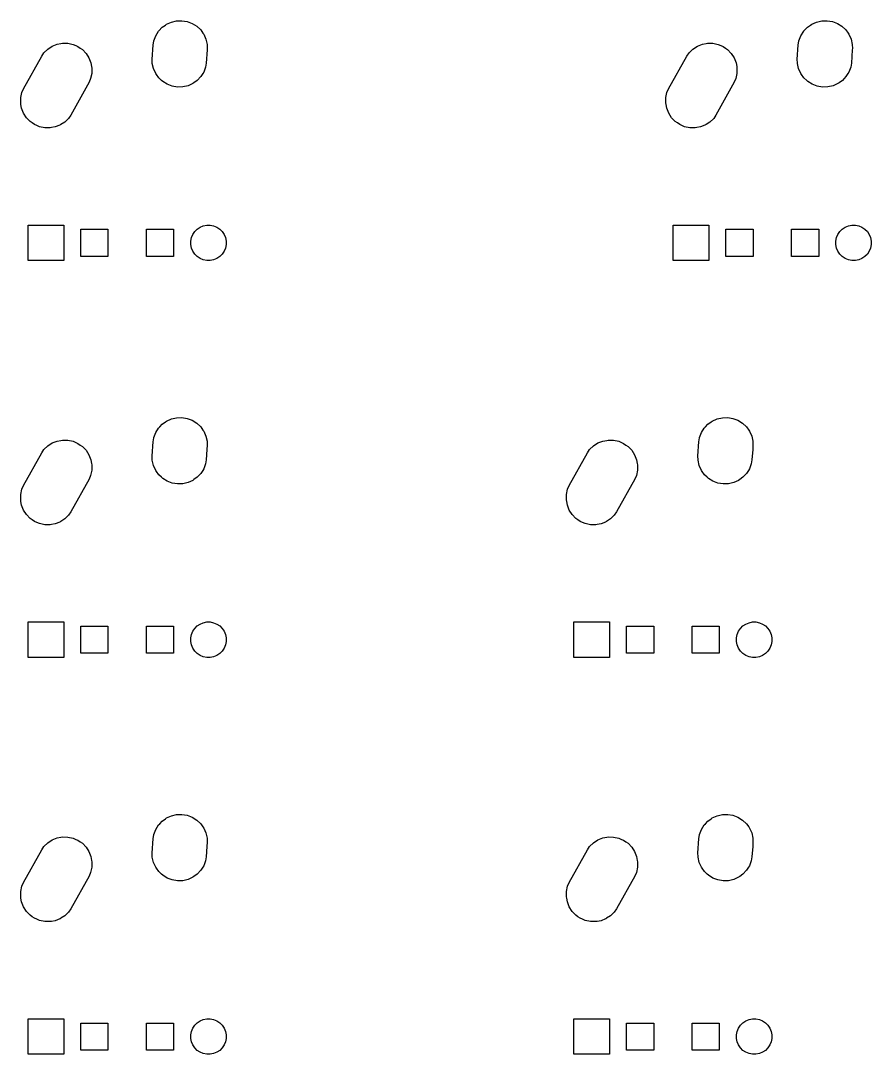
# Model space of a CAD drawing. Extents: x -4 to 377, y -2 to 110.
# Drawn here: x 33.71 to 74.53, y -1.86 to 47.75 of the extents above; entities that cross this region are included whole.
import ezdxf

# ---------------------------------------------------------------- set-up
doc = ezdxf.new("R2010")
doc.units = 0
doc.header["$MEASUREMENT"] = 0
doc.layers.add('BLACK', color=7, linetype='CONTINUOUS')

msp = doc.modelspace()

# ---------------------------------------------------------------- linework, layer by layer
at = {"layer": 'BLACK', "linetype": 'CONTINUOUS'}
for p, q in [((40.709, 47.5832), (40.9427, 47.6883)), ((40.9427, 47.6883), (40.9428, 47.6883)), ((40.9428, 47.6883), (41.1925, 47.7459)), ((41.1925, 47.7459), (41.4486, 47.7536)), ((41.4486, 47.7536), (41.4486, 47.7536)), ((41.4486, 47.7536), (41.7014, 47.7112)), ((41.7014, 47.7112), (41.941, 47.6203)), ((71.669, 47.5832), (71.9027, 47.6883)), ((71.9027, 47.6883), (71.9028, 47.6883)), ((71.9028, 47.6883), (72.1525, 47.7459)), ((72.1525, 47.7459), (72.4086, 47.7536)), ((72.4086, 47.7536), (72.4086, 47.7536)), ((72.4086, 47.7536), (72.6614, 47.7112)), ((72.6614, 47.7112), (72.901, 47.6203)), ((40.1888, 47.0306), (40.3247, 47.2479)), ((40.3247, 47.2479), (40.337, 47.261)), ((40.337, 47.261), (40.5003, 47.4345)), ((40.5003, 47.4345), (40.6566, 47.5458)), ((40.6566, 47.5458), (40.709, 47.5832)), ((41.941, 47.6203), (42.1583, 47.4844)), ((42.1583, 47.4844), (42.3449, 47.3087)), ((42.3449, 47.3087), (42.4562, 47.1525)), ((42.4562, 47.1525), (42.4936, 47.1)), ((71.1488, 47.0306), (71.2847, 47.2479)), ((71.2847, 47.2479), (71.297, 47.261)), ((71.297, 47.261), (71.4603, 47.4345)), ((71.4603, 47.4345), (71.6166, 47.5458)), ((71.6166, 47.5458), (71.669, 47.5832)), ((72.901, 47.6203), (73.1183, 47.4844)), ((73.1183, 47.4844), (73.3049, 47.3087)), ((73.3049, 47.3087), (73.4162, 47.1525)), ((73.4162, 47.1525), (73.4536, 47.1)), ((35.4612, 46.6269), (35.6402, 46.6595)), ((35.6402, 46.6595), (35.7133, 46.6729)), ((35.7133, 46.6729), (35.9696, 46.6687)), ((35.9696, 46.6687), (36.2201, 46.6147)), ((40.0661, 46.6016), (40.078, 46.6729)), ((40.078, 46.6729), (40.0979, 46.791)), ((40.0979, 46.791), (40.1888, 47.0306)), ((42.4936, 47.1), (42.5987, 46.8663)), ((42.5987, 46.8663), (42.5987, 46.8663)), ((42.5987, 46.8663), (42.6563, 46.6166)), ((66.4212, 46.6269), (66.6002, 46.6595)), ((66.6002, 46.6595), (66.6733, 46.6729)), ((66.6733, 46.6729), (66.9296, 46.6687)), ((66.9296, 46.6687), (67.1801, 46.6147)), ((71.0261, 46.6016), (71.038, 46.6729)), ((71.038, 46.6729), (71.0579, 46.791)), ((71.0579, 46.791), (71.1488, 47.0306)), ((73.4536, 47.1), (73.5587, 46.8663)), ((73.5587, 46.8663), (73.5587, 46.8663)), ((73.5587, 46.8663), (73.6163, 46.6166)), ((34.7142, 46.0575), (34.8234, 46.2155)), ((34.8234, 46.2155), (35.0075, 46.3938)), ((34.8234, 46.2155), (34.8234, 46.2155)), ((35.0075, 46.3938), (35.2229, 46.5327)), ((35.2229, 46.5327), (35.4612, 46.6269)), ((36.2201, 46.6147), (36.3534, 46.5569)), ((36.3534, 46.5569), (36.4552, 46.5128)), ((36.4552, 46.5128), (36.5667, 46.4357)), ((36.5667, 46.4357), (36.666, 46.367)), ((36.666, 46.367), (36.666, 46.367)), ((36.666, 46.367), (36.8443, 46.1829)), ((36.8443, 46.1829), (36.9832, 45.9675)), ((40.0179, 45.8954), (40.0661, 46.6016)), ((42.6578, 46.3618), (42.6139, 45.7184)), ((42.6563, 46.6166), (42.6621, 46.4246)), ((42.6621, 46.4246), (42.6578, 46.3618)), ((65.6742, 46.0575), (65.7834, 46.2155)), ((65.7834, 46.2155), (65.9675, 46.3938)), ((65.7834, 46.2155), (65.7834, 46.2155)), ((65.9675, 46.3938), (66.1829, 46.5327)), ((66.1829, 46.5327), (66.4212, 46.6269)), ((67.1801, 46.6147), (67.3134, 46.5569)), ((67.3134, 46.5569), (67.4152, 46.5128)), ((67.4152, 46.5128), (67.5267, 46.4357)), ((67.5267, 46.4357), (67.626, 46.367)), ((67.626, 46.367), (67.626, 46.367)), ((67.626, 46.367), (67.8043, 46.1829)), ((67.8043, 46.1829), (67.9432, 45.9675)), ((70.9779, 45.8954), (71.0261, 46.6016)), ((73.6178, 46.3618), (73.5739, 45.7184)), ((73.6163, 46.6166), (73.6221, 46.4246)), ((73.6221, 46.4246), (73.6178, 46.3618)), ((33.8412, 44.4859), (34.7142, 46.0575)), ((36.9832, 45.9675), (37.0774, 45.7292)), ((37.0774, 45.7292), (37.11, 45.5502)), ((40.0229, 45.7292), (40.0179, 45.8954)), ((40.0237, 45.7034), (40.0229, 45.7292)), ((40.0813, 45.4537), (40.0237, 45.7034)), ((42.6139, 45.7184), (42.5821, 45.529)), ((64.8012, 44.4859), (65.6742, 46.0575)), ((67.9432, 45.9675), (68.0374, 45.7292)), ((68.0374, 45.7292), (68.07, 45.5502)), ((70.9829, 45.7292), (70.9779, 45.8954)), ((70.9837, 45.7034), (70.9829, 45.7292)), ((71.0413, 45.4537), (70.9837, 45.7034)), ((73.5739, 45.7184), (73.5421, 45.529)), ((37.1192, 45.2208), (37.0652, 44.9703)), ((37.11, 45.5502), (37.1234, 45.4771)), ((37.1234, 45.4771), (37.1192, 45.2208)), ((40.1864, 45.22), (40.0813, 45.4537)), ((40.2238, 45.1675), (40.1864, 45.22)), ((40.3351, 45.0113), (40.2238, 45.1675)), ((42.4478, 45.22), (42.3553, 45.0721)), ((42.4912, 45.2894), (42.4478, 45.22)), ((42.5821, 45.529), (42.4912, 45.2894)), ((68.0792, 45.2208), (68.0252, 44.9703)), ((68.07, 45.5502), (68.0834, 45.4771)), ((68.0834, 45.4771), (68.0792, 45.2208)), ((71.1464, 45.22), (71.0413, 45.4537)), ((71.1838, 45.1675), (71.1464, 45.22)), ((71.2951, 45.0113), (71.1838, 45.1675)), ((73.4078, 45.22), (73.3153, 45.0721)), ((73.4512, 45.2894), (73.4078, 45.22)), ((73.5421, 45.529), (73.4512, 45.2894)), ((36.9888, 44.7941), (36.1158, 43.2225)), ((37.0652, 44.9703), (36.9888, 44.7941)), ((40.4687, 44.8855), (40.3351, 45.0113)), ((40.5217, 44.8356), (40.4687, 44.8855)), ((40.739, 44.6997), (40.5217, 44.8356)), ((40.9786, 44.6088), (40.739, 44.6997)), ((41.971, 44.7368), (41.7373, 44.6317)), ((42.0234, 44.7742), (41.971, 44.7368)), ((42.1797, 44.8855), (42.0234, 44.7742)), ((42.3553, 45.0721), (42.1797, 44.8855)), ((67.9488, 44.7941), (67.0758, 43.2225)), ((68.0252, 44.9703), (67.9488, 44.7941)), ((71.4287, 44.8855), (71.2951, 45.0113)), ((71.4817, 44.8356), (71.4287, 44.8855)), ((71.699, 44.6997), (71.4817, 44.8356)), ((71.9386, 44.6088), (71.699, 44.6997)), ((72.931, 44.7368), (72.6973, 44.6317)), ((72.9834, 44.7742), (72.931, 44.7368)), ((73.1397, 44.8855), (72.9834, 44.7742)), ((73.3153, 45.0721), (73.1397, 44.8855)), ((33.7108, 44.0592), (33.7648, 44.3097)), ((33.7648, 44.3097), (33.8412, 44.4859)), ((41.2314, 44.5664), (40.9786, 44.6088)), ((41.4875, 44.5741), (41.2314, 44.5664)), ((41.2314, 44.5664), (41.2314, 44.5664)), ((41.7372, 44.6317), (41.4875, 44.5741)), ((41.7373, 44.6317), (41.7372, 44.6317)), ((64.6708, 44.0592), (64.7248, 44.3097)), ((64.7248, 44.3097), (64.8012, 44.4859)), ((72.1914, 44.5664), (71.9386, 44.6088)), ((72.4475, 44.5741), (72.1914, 44.5664)), ((72.1914, 44.5664), (72.1914, 44.5664)), ((72.6972, 44.6317), (72.4475, 44.5741)), ((72.6973, 44.6317), (72.6972, 44.6317)), ((33.7066, 43.8029), (33.7108, 44.0592)), ((33.72, 43.7298), (33.7066, 43.8029)), ((33.7526, 43.5508), (33.72, 43.7298)), ((64.6666, 43.8029), (64.6708, 44.0592)), ((64.68, 43.7298), (64.6666, 43.8029)), ((64.7126, 43.5508), (64.68, 43.7298)), ((33.8468, 43.3125), (33.7526, 43.5508)), ((33.9857, 43.0971), (33.8468, 43.3125)), ((36.1158, 43.2225), (36.0066, 43.0645)), ((64.8068, 43.3125), (64.7126, 43.5508)), ((64.9457, 43.0971), (64.8068, 43.3125)), ((67.0758, 43.2225), (66.9666, 43.0645)), ((34.164, 42.913), (33.9857, 43.0971)), ((34.2633, 42.8443), (34.164, 42.913)), ((34.164, 42.913), (34.164, 42.913)), ((34.3748, 42.7672), (34.2633, 42.8443)), ((34.4766, 42.7231), (34.3748, 42.7672)), ((34.6099, 42.6653), (34.4766, 42.7231)), ((35.5845, 42.7384), (35.3688, 42.6531)), ((35.6071, 42.7473), (35.5845, 42.7384)), ((35.638, 42.7672), (35.6071, 42.7473)), ((35.8225, 42.8862), (35.638, 42.7672)), ((36.0066, 43.0645), (35.8225, 42.8862)), ((36.0066, 43.0645), (36.0066, 43.0645)), ((65.124, 42.913), (64.9457, 43.0971)), ((65.2233, 42.8443), (65.124, 42.913)), ((65.124, 42.913), (65.124, 42.913)), ((65.3348, 42.7672), (65.2233, 42.8443)), ((65.4366, 42.7231), (65.3348, 42.7672)), ((65.5699, 42.6653), (65.4366, 42.7231)), ((66.5445, 42.7384), (66.3288, 42.6531)), ((66.5671, 42.7473), (66.5445, 42.7384)), ((66.598, 42.7672), (66.5671, 42.7473)), ((66.7825, 42.8862), (66.598, 42.7672)), ((66.9666, 43.0645), (66.7825, 42.8862)), ((66.9666, 43.0645), (66.9666, 43.0645)), ((34.8604, 42.6113), (34.6099, 42.6653)), ((35.1167, 42.6071), (34.8604, 42.6113)), ((35.1898, 42.6205), (35.1167, 42.6071)), ((35.3688, 42.6531), (35.1898, 42.6205)), ((65.8204, 42.6113), (65.5699, 42.6653)), ((66.0767, 42.6071), (65.8204, 42.6113)), ((66.1498, 42.6205), (66.0767, 42.6071)), ((66.3288, 42.6531), (66.1498, 42.6205)), ((34.069, 36.239), (34.069, 37.941)), ((34.069, 37.941), (35.771, 37.941)), ((35.771, 37.941), (35.771, 36.239)), ((36.594, 36.439), (36.594, 37.741)), ((36.594, 37.741), (37.896, 37.741)), ((37.896, 37.741), (37.896, 36.439)), ((39.744, 36.439), (39.744, 37.741)), ((39.744, 37.741), (41.046, 37.741)), ((41.046, 37.741), (41.046, 36.439)), ((42.059, 37.6325), (42.1775, 37.751)), ((42.1775, 37.751), (42.3169, 37.8441)), ((42.3169, 37.8441), (42.4718, 37.9083)), ((42.4718, 37.9083), (42.6362, 37.941)), ((42.6362, 37.941), (42.8038, 37.941)), ((42.8038, 37.941), (42.9682, 37.9083)), ((42.9682, 37.9083), (43.1231, 37.8441)), ((43.1231, 37.8441), (43.2625, 37.751)), ((43.2625, 37.751), (43.381, 37.6325)), ((65.029, 36.239), (65.029, 37.941)), ((65.029, 37.941), (66.731, 37.941)), ((66.731, 37.941), (66.731, 36.239)), ((67.554, 36.439), (67.554, 37.741)), ((67.554, 37.741), (68.856, 37.741)), ((68.856, 37.741), (68.856, 36.439)), ((70.704, 36.439), (70.704, 37.741)), ((70.704, 37.741), (72.006, 37.741)), ((72.006, 37.741), (72.006, 36.439)), ((73.019, 37.6325), (73.1375, 37.751)), ((73.1375, 37.751), (73.2769, 37.8441)), ((73.2769, 37.8441), (73.4318, 37.9083)), ((73.4318, 37.9083), (73.5962, 37.941)), ((73.5962, 37.941), (73.7638, 37.941)), ((73.7638, 37.941), (73.9282, 37.9083)), ((73.9282, 37.9083), (74.0831, 37.8441)), ((74.0831, 37.8441), (74.2225, 37.751)), ((74.2225, 37.751), (74.341, 37.6325)), ((41.869, 37.1738), (41.9017, 37.3382)), ((41.9017, 37.3382), (41.9659, 37.4931)), ((41.9659, 37.4931), (42.059, 37.6325)), ((43.381, 37.6325), (43.4741, 37.4931)), ((43.4741, 37.4931), (43.5383, 37.3382)), ((43.5383, 37.3382), (43.571, 37.1738)), ((72.829, 37.1738), (72.8617, 37.3382)), ((72.8617, 37.3382), (72.9259, 37.4931)), ((72.9259, 37.4931), (73.019, 37.6325)), ((74.341, 37.6325), (74.4341, 37.4931)), ((74.4341, 37.4931), (74.4983, 37.3382)), ((74.4983, 37.3382), (74.531, 37.1738)), ((41.869, 37.0062), (41.869, 37.1738)), ((41.9017, 36.8418), (41.869, 37.0062)), ((41.9659, 36.6869), (41.9017, 36.8418)), ((43.5383, 36.8418), (43.4741, 36.6869)), ((43.571, 37.0062), (43.5383, 36.8418)), ((43.571, 37.1738), (43.571, 37.0062)), ((72.829, 37.0062), (72.829, 37.1738)), ((72.8617, 36.8418), (72.829, 37.0062)), ((72.9259, 36.6869), (72.8617, 36.8418)), ((74.4983, 36.8418), (74.4341, 36.6869)), ((74.531, 37.0062), (74.4983, 36.8418)), ((74.531, 37.1738), (74.531, 37.0062)), ((35.771, 36.239), (34.069, 36.239)), ((37.896, 36.439), (36.594, 36.439)), ((41.046, 36.439), (39.744, 36.439)), ((42.059, 36.5475), (41.9659, 36.6869)), ((42.1775, 36.429), (42.059, 36.5475)), ((42.3169, 36.3359), (42.1775, 36.429)), ((42.4718, 36.2717), (42.3169, 36.3359)), ((42.6362, 36.239), (42.4718, 36.2717)), ((42.8038, 36.239), (42.6362, 36.239)), ((42.9682, 36.2717), (42.8038, 36.239)), ((43.1231, 36.3359), (42.9682, 36.2717)), ((43.2625, 36.429), (43.1231, 36.3359)), ((43.381, 36.5475), (43.2625, 36.429)), ((43.4741, 36.6869), (43.381, 36.5475)), ((66.731, 36.239), (65.029, 36.239)), ((68.856, 36.439), (67.554, 36.439)), ((72.006, 36.439), (70.704, 36.439)), ((73.019, 36.5475), (72.9259, 36.6869)), ((73.1375, 36.429), (73.019, 36.5475)), ((73.2769, 36.3359), (73.1375, 36.429)), ((73.4318, 36.2717), (73.2769, 36.3359)), ((73.5962, 36.239), (73.4318, 36.2717)), ((73.7638, 36.239), (73.5962, 36.239)), ((73.9282, 36.2717), (73.7638, 36.239)), ((74.0831, 36.3359), (73.9282, 36.2717)), ((74.2225, 36.429), (74.0831, 36.3359)), ((74.341, 36.5475), (74.2225, 36.429)), ((74.4341, 36.6869), (74.341, 36.5475)), ((40.3819, 28.2587), (40.5003, 28.3845)), ((40.5003, 28.3845), (40.6566, 28.4958)), ((40.6566, 28.4958), (40.709, 28.5332)), ((40.709, 28.5332), (40.9427, 28.6383)), ((40.9427, 28.6383), (40.9428, 28.6383)), ((40.9428, 28.6383), (41.1925, 28.6959)), ((41.1925, 28.6959), (41.4486, 28.7036)), ((41.4486, 28.7036), (41.4486, 28.7036)), ((41.4486, 28.7036), (41.7014, 28.6612)), ((41.7014, 28.6612), (41.941, 28.5703)), ((41.941, 28.5703), (42.1583, 28.4344)), ((42.1583, 28.4344), (42.3449, 28.2587)), ((66.572, 28.2587), (66.6903, 28.3845)), ((66.6903, 28.3845), (66.8466, 28.4958)), ((66.8466, 28.4958), (66.899, 28.5332)), ((66.899, 28.5332), (67.1327, 28.6383)), ((67.1327, 28.6383), (67.1328, 28.6383)), ((67.1328, 28.6383), (67.3825, 28.6959)), ((67.3825, 28.6959), (67.6386, 28.7036)), ((67.6386, 28.7036), (67.6386, 28.7036)), ((67.6386, 28.7036), (67.8914, 28.6612)), ((67.8914, 28.6612), (68.131, 28.5703)), ((68.131, 28.5703), (68.3483, 28.4344)), ((68.3483, 28.4344), (68.5349, 28.2587)), ((40.0979, 27.741), (40.1888, 27.9806)), ((40.1888, 27.9806), (40.3247, 28.1979)), ((40.3247, 28.1979), (40.3819, 28.2587)), ((42.3449, 28.2587), (42.4562, 28.1024)), ((42.4562, 28.1024), (42.4936, 28.05)), ((42.4936, 28.05), (42.5987, 27.8163)), ((42.5987, 27.8163), (42.5987, 27.8163)), ((42.5987, 27.8163), (42.6563, 27.5666)), ((66.2879, 27.741), (66.3788, 27.9806)), ((66.3788, 27.9806), (66.5147, 28.1979)), ((66.5147, 28.1979), (66.572, 28.2587)), ((68.5349, 28.2587), (68.6462, 28.1024)), ((68.6462, 28.1024), (68.6836, 28.05)), ((68.6836, 28.05), (68.7887, 27.8163)), ((68.7887, 27.8163), (68.7887, 27.8163)), ((68.7887, 27.8163), (68.8463, 27.5666)), ((34.8234, 27.1655), (35.0075, 27.3438)), ((35.0075, 27.3438), (35.2229, 27.4827)), ((35.2229, 27.4827), (35.4612, 27.5769)), ((35.4612, 27.5769), (35.6402, 27.6095)), ((35.6402, 27.6095), (35.7133, 27.6229)), ((35.7133, 27.6229), (35.9696, 27.6187)), ((35.9696, 27.6187), (36.2201, 27.5647)), ((36.2201, 27.5647), (36.3534, 27.5069)), ((36.3534, 27.5069), (36.4552, 27.4628)), ((36.4552, 27.4628), (36.5667, 27.3857)), ((36.5667, 27.3857), (36.666, 27.317)), ((36.666, 27.317), (36.666, 27.317)), ((36.666, 27.317), (36.8443, 27.1329)), ((40.0179, 26.8454), (40.0661, 27.5516)), ((40.0661, 27.5516), (40.078, 27.6229)), ((40.078, 27.6229), (40.0979, 27.741)), ((42.6621, 27.3746), (42.6478, 27.1655)), ((42.6563, 27.5666), (42.6621, 27.3746)), ((61.0134, 27.1655), (61.1975, 27.3438)), ((61.1975, 27.3438), (61.4129, 27.4827)), ((61.4129, 27.4827), (61.6512, 27.5769)), ((61.6512, 27.5769), (61.8302, 27.6095)), ((61.8302, 27.6095), (61.9033, 27.6229)), ((61.9033, 27.6229), (62.1596, 27.6187)), ((62.1596, 27.6187), (62.4101, 27.5647)), ((62.4101, 27.5647), (62.5434, 27.5069)), ((62.5434, 27.5069), (62.6452, 27.4628)), ((62.6452, 27.4628), (62.7567, 27.3857)), ((62.7567, 27.3857), (62.856, 27.317)), ((62.856, 27.317), (62.856, 27.317)), ((62.856, 27.317), (63.0343, 27.1329)), ((66.2079, 26.8454), (66.2561, 27.5516)), ((66.2561, 27.5516), (66.268, 27.6229)), ((66.268, 27.6229), (66.2879, 27.741)), ((68.8521, 27.3746), (68.8378, 27.1655)), ((68.8463, 27.5666), (68.8521, 27.3746)), ((33.8412, 25.4359), (34.7142, 27.0075)), ((34.7142, 27.0075), (34.8234, 27.1655)), ((34.8234, 27.1655), (34.8234, 27.1655)), ((36.8443, 27.1329), (36.9832, 26.9175)), ((36.9832, 26.9175), (37.0774, 26.6792)), ((40.0229, 26.6792), (40.0179, 26.8454)), ((42.6478, 27.1655), (42.6139, 26.6684)), ((60.0312, 25.4359), (60.9042, 27.0075)), ((60.9042, 27.0075), (61.0134, 27.1655)), ((61.0134, 27.1655), (61.0134, 27.1655)), ((63.0343, 27.1329), (63.1732, 26.9175)), ((63.1732, 26.9175), (63.2674, 26.6792)), ((66.2129, 26.6792), (66.2079, 26.8454)), ((68.8378, 27.1655), (68.8039, 26.6684)), ((37.0774, 26.6792), (37.11, 26.5002)), ((37.11, 26.5002), (37.1234, 26.4271)), ((37.1234, 26.4271), (37.1192, 26.1708)), ((40.0237, 26.6534), (40.0229, 26.6792)), ((40.0813, 26.4037), (40.0237, 26.6534)), ((40.1864, 26.17), (40.0813, 26.4037)), ((42.5821, 26.479), (42.4912, 26.2394)), ((42.6139, 26.6684), (42.5821, 26.479)), ((63.2674, 26.6792), (63.3, 26.5002)), ((63.3, 26.5002), (63.3134, 26.4271)), ((63.3134, 26.4271), (63.3092, 26.1708)), ((66.2137, 26.6534), (66.2129, 26.6792)), ((66.2713, 26.4037), (66.2137, 26.6534)), ((66.3764, 26.17), (66.2713, 26.4037)), ((68.7721, 26.479), (68.6812, 26.2394)), ((68.8039, 26.6684), (68.7721, 26.479)), ((37.0652, 25.9203), (36.9888, 25.7441)), ((37.1192, 26.1708), (37.0652, 25.9203)), ((40.2238, 26.1175), (40.1864, 26.17)), ((40.3351, 25.9613), (40.2238, 26.1175)), ((40.4687, 25.8355), (40.3351, 25.9613)), ((40.5217, 25.7856), (40.4687, 25.8355)), ((42.1797, 25.8355), (42.0234, 25.7242)), ((42.3553, 26.0221), (42.1797, 25.8355)), ((42.4478, 26.17), (42.3553, 26.0221)), ((42.4912, 26.2394), (42.4478, 26.17)), ((63.2552, 25.9203), (63.1788, 25.7441)), ((63.3092, 26.1708), (63.2552, 25.9203)), ((66.4138, 26.1175), (66.3764, 26.17)), ((66.5251, 25.9613), (66.4138, 26.1175)), ((66.6587, 25.8355), (66.5251, 25.9613)), ((66.7117, 25.7856), (66.6587, 25.8355)), ((68.3697, 25.8355), (68.2134, 25.7242)), ((68.5453, 26.0221), (68.3697, 25.8355)), ((68.6378, 26.17), (68.5453, 26.0221)), ((68.6812, 26.2394), (68.6378, 26.17)), ((33.7648, 25.2597), (33.8412, 25.4359)), ((36.9888, 25.7441), (36.1158, 24.1725)), ((40.739, 25.6497), (40.5217, 25.7856)), ((40.9786, 25.5588), (40.739, 25.6497)), ((41.2314, 25.5164), (40.9786, 25.5588)), ((41.4875, 25.5241), (41.2314, 25.5164)), ((41.2314, 25.5164), (41.2314, 25.5164)), ((41.7372, 25.5817), (41.4875, 25.5241)), ((41.7373, 25.5817), (41.7372, 25.5817)), ((41.971, 25.6868), (41.7373, 25.5817)), ((42.0234, 25.7242), (41.971, 25.6868)), ((59.9548, 25.2597), (60.0312, 25.4359)), ((63.1788, 25.7441), (62.3058, 24.1725)), ((66.929, 25.6497), (66.7117, 25.7856)), ((67.1686, 25.5588), (66.929, 25.6497)), ((67.4214, 25.5164), (67.1686, 25.5588)), ((67.6775, 25.5241), (67.4214, 25.5164)), ((67.4214, 25.5164), (67.4214, 25.5164)), ((67.9272, 25.5817), (67.6775, 25.5241)), ((67.9273, 25.5817), (67.9272, 25.5817)), ((68.161, 25.6868), (67.9273, 25.5817)), ((68.2134, 25.7242), (68.161, 25.6868)), ((33.7066, 24.7529), (33.7108, 25.0092)), ((33.7108, 25.0092), (33.7648, 25.2597)), ((59.8966, 24.7529), (59.9008, 25.0092)), ((59.9008, 25.0092), (59.9548, 25.2597)), ((33.72, 24.6798), (33.7066, 24.7529)), ((33.7526, 24.5008), (33.72, 24.6798)), ((33.8468, 24.2625), (33.7526, 24.5008)), ((59.91, 24.6798), (59.8966, 24.7529)), ((59.9426, 24.5008), (59.91, 24.6798)), ((60.0368, 24.2625), (59.9426, 24.5008)), ((33.9857, 24.0471), (33.8468, 24.2625)), ((34.164, 23.863), (33.9857, 24.0471)), ((34.2633, 23.7943), (34.164, 23.863)), ((34.164, 23.863), (34.164, 23.863)), ((35.8225, 23.8362), (35.638, 23.7172)), ((36.0066, 24.0145), (35.8225, 23.8362)), ((36.1158, 24.1725), (36.0066, 24.0145)), ((36.0066, 24.0145), (36.0066, 24.0145)), ((60.1757, 24.0471), (60.0368, 24.2625)), ((60.354, 23.863), (60.1757, 24.0471)), ((60.4533, 23.7943), (60.354, 23.863)), ((60.354, 23.863), (60.354, 23.863)), ((62.0125, 23.8362), (61.828, 23.7172)), ((62.1966, 24.0145), (62.0125, 23.8362)), ((62.3058, 24.1725), (62.1966, 24.0145)), ((62.1966, 24.0145), (62.1966, 24.0145)), ((34.3748, 23.7172), (34.2633, 23.7943)), ((34.4766, 23.6731), (34.3748, 23.7172)), ((34.6099, 23.6153), (34.4766, 23.6731)), ((34.8604, 23.5613), (34.6099, 23.6153)), ((35.1167, 23.5571), (34.8604, 23.5613)), ((35.1898, 23.5705), (35.1167, 23.5571)), ((35.3688, 23.6031), (35.1898, 23.5705)), ((35.5845, 23.6884), (35.3688, 23.6031)), ((35.6071, 23.6973), (35.5845, 23.6884)), ((35.638, 23.7172), (35.6071, 23.6973)), ((60.5648, 23.7172), (60.4533, 23.7943)), ((60.6666, 23.6731), (60.5648, 23.7172)), ((60.7999, 23.6153), (60.6666, 23.6731)), ((61.0504, 23.5613), (60.7999, 23.6153)), ((61.3067, 23.5571), (61.0504, 23.5613)), ((61.3798, 23.5705), (61.3067, 23.5571)), ((61.5588, 23.6031), (61.3798, 23.5705)), ((61.7745, 23.6884), (61.5588, 23.6031)), ((61.7971, 23.6973), (61.7745, 23.6884)), ((61.828, 23.7172), (61.7971, 23.6973)), ((34.069, 17.189), (34.069, 18.891)), ((34.069, 18.891), (35.771, 18.891)), ((35.771, 18.891), (35.771, 17.189)), ((42.3169, 18.7941), (42.4718, 18.8583)), ((42.4718, 18.8583), (42.6362, 18.891)), ((42.6362, 18.891), (42.8038, 18.891)), ((42.8038, 18.891), (42.9682, 18.8583)), ((42.9682, 18.8583), (43.1231, 18.7941)), ((60.259, 17.189), (60.259, 18.891)), ((60.259, 18.891), (61.961, 18.891)), ((61.961, 18.891), (61.961, 17.189)), ((68.5069, 18.7941), (68.6618, 18.8583)), ((68.6618, 18.8583), (68.8262, 18.891)), ((68.8262, 18.891), (68.9938, 18.891)), ((68.9938, 18.891), (69.1582, 18.8583)), ((69.1582, 18.8583), (69.3131, 18.7941)), ((36.594, 17.389), (36.594, 18.691)), ((36.594, 18.691), (37.896, 18.691)), ((37.896, 18.691), (37.896, 17.389)), ((39.744, 17.389), (39.744, 18.691)), ((39.744, 18.691), (41.046, 18.691)), ((41.046, 18.691), (41.046, 17.389)), ((41.9017, 18.2882), (41.9659, 18.4431)), ((41.9659, 18.4431), (42.059, 18.5825)), ((42.059, 18.5825), (42.1775, 18.701)), ((42.1775, 18.701), (42.3169, 18.7941)), ((43.1231, 18.7941), (43.2625, 18.701)), ((43.2625, 18.701), (43.381, 18.5825)), ((43.381, 18.5825), (43.4741, 18.4431)), ((43.4741, 18.4431), (43.5383, 18.2882)), ((62.784, 17.389), (62.784, 18.691)), ((62.784, 18.691), (64.086, 18.691)), ((64.086, 18.691), (64.086, 17.389)), ((65.934, 17.389), (65.934, 18.691)), ((65.934, 18.691), (67.236, 18.691)), ((67.236, 18.691), (67.236, 17.389)), ((68.0917, 18.2882), (68.1559, 18.4431)), ((68.1559, 18.4431), (68.249, 18.5825)), ((68.249, 18.5825), (68.3675, 18.701)), ((68.3675, 18.701), (68.5069, 18.7941)), ((69.3131, 18.7941), (69.4525, 18.701)), ((69.4525, 18.701), (69.571, 18.5825)), ((69.571, 18.5825), (69.6641, 18.4431)), ((69.6641, 18.4431), (69.7283, 18.2882)), ((41.869, 18.1238), (41.9017, 18.2882)), ((41.869, 17.9562), (41.869, 18.1238)), ((41.9017, 17.7918), (41.869, 17.9562)), ((43.5383, 18.2882), (43.571, 18.1238)), ((43.571, 17.9562), (43.5383, 17.7918)), ((43.571, 18.1238), (43.571, 17.9562)), ((68.059, 18.1238), (68.0917, 18.2882)), ((68.059, 17.9562), (68.059, 18.1238)), ((68.0917, 17.7918), (68.059, 17.9562)), ((69.7283, 18.2882), (69.761, 18.1238)), ((69.761, 17.9562), (69.7283, 17.7918)), ((69.761, 18.1238), (69.761, 17.9562)), ((37.896, 17.389), (36.594, 17.389)), ((41.046, 17.389), (39.744, 17.389)), ((41.9659, 17.6369), (41.9017, 17.7918)), ((42.059, 17.4975), (41.9659, 17.6369)), ((42.1775, 17.379), (42.059, 17.4975)), ((42.3169, 17.2859), (42.1775, 17.379)), ((43.2625, 17.379), (43.1231, 17.2859)), ((43.381, 17.4975), (43.2625, 17.379)), ((43.4741, 17.6369), (43.381, 17.4975)), ((43.5383, 17.7918), (43.4741, 17.6369)), ((64.086, 17.389), (62.784, 17.389)), ((67.236, 17.389), (65.934, 17.389)), ((68.1559, 17.6369), (68.0917, 17.7918)), ((68.249, 17.4975), (68.1559, 17.6369)), ((68.3675, 17.379), (68.249, 17.4975)), ((68.5069, 17.2859), (68.3675, 17.379)), ((69.4525, 17.379), (69.3131, 17.2859)), ((69.571, 17.4975), (69.4525, 17.379)), ((69.6641, 17.6369), (69.571, 17.4975)), ((69.7283, 17.7918), (69.6641, 17.6369)), ((35.771, 17.189), (34.069, 17.189)), ((42.4718, 17.2217), (42.3169, 17.2859)), ((42.6362, 17.189), (42.4718, 17.2217)), ((42.8038, 17.189), (42.6362, 17.189)), ((42.9682, 17.2217), (42.8038, 17.189)), ((43.1231, 17.2859), (42.9682, 17.2217)), ((61.961, 17.189), (60.259, 17.189)), ((68.6618, 17.2217), (68.5069, 17.2859)), ((68.8262, 17.189), (68.6618, 17.2217)), ((68.9938, 17.189), (68.8262, 17.189)), ((69.1582, 17.2217), (68.9938, 17.189)), ((69.3131, 17.2859), (69.1582, 17.2217)), ((40.5003, 9.33446), (40.6566, 9.44581)), ((40.6566, 9.44581), (40.709, 9.48318)), ((40.709, 9.48318), (40.9427, 9.58834)), ((40.9427, 9.58834), (40.9428, 9.58834)), ((40.9428, 9.58834), (41.1925, 9.64588)), ((41.1925, 9.64588), (41.4486, 9.65359)), ((41.4486, 9.65359), (41.4486, 9.65359)), ((41.4486, 9.65359), (41.7014, 9.61119)), ((41.7014, 9.61119), (41.941, 9.52029)), ((41.941, 9.52029), (42.1583, 9.38439)), ((66.6903, 9.33446), (66.8466, 9.44581)), ((66.8466, 9.44581), (66.899, 9.48318)), ((66.899, 9.48318), (67.1327, 9.58834)), ((67.1327, 9.58834), (67.1328, 9.58834)), ((67.1328, 9.58834), (67.3825, 9.64588)), ((67.3825, 9.64588), (67.6386, 9.65359)), ((67.6386, 9.65359), (67.6386, 9.65359)), ((67.6386, 9.65359), (67.8914, 9.61119)), ((67.8914, 9.61119), (68.131, 9.52029)), ((68.131, 9.52029), (68.3483, 9.38439)), ((40.1888, 8.9306), (40.3247, 9.14787)), ((40.3247, 9.14787), (40.3819, 9.20871)), ((40.3819, 9.20871), (40.5003, 9.33446)), ((42.1583, 9.38439), (42.3449, 9.20871)), ((42.3449, 9.20871), (42.4562, 9.05245)), ((42.4562, 9.05245), (42.4936, 9.00001)), ((42.4936, 9.00001), (42.5987, 8.7663)), ((66.3788, 8.9306), (66.5147, 9.14787)), ((66.5147, 9.14787), (66.572, 9.20871)), ((66.572, 9.20871), (66.6903, 9.33446)), ((68.3483, 9.38439), (68.5349, 9.20871)), ((68.5349, 9.20871), (68.6462, 9.05245)), ((68.6462, 9.05245), (68.6836, 9.00001)), ((68.6836, 9.00001), (68.7887, 8.7663)), ((35.2229, 8.43268), (35.4612, 8.52692)), ((35.4612, 8.52692), (35.6402, 8.55952)), ((35.6402, 8.55952), (35.7133, 8.57285)), ((35.7133, 8.57285), (35.9696, 8.56871)), ((35.9696, 8.56871), (36.2201, 8.51467)), ((36.2201, 8.51467), (36.3534, 8.45693)), ((36.3534, 8.45693), (36.4552, 8.41278)), ((40.0179, 7.79539), (40.0661, 8.50157)), ((40.0661, 8.50157), (40.078, 8.57285)), ((40.078, 8.57285), (40.0979, 8.69098)), ((40.0979, 8.69098), (40.1888, 8.9306)), ((42.5987, 8.7663), (42.5987, 8.7663)), ((42.5987, 8.7663), (42.6563, 8.51657)), ((42.6563, 8.51657), (42.6621, 8.32461)), ((61.4129, 8.43268), (61.6512, 8.52692)), ((61.6512, 8.52692), (61.8302, 8.55952)), ((61.8302, 8.55952), (61.9033, 8.57285)), ((61.9033, 8.57285), (62.1596, 8.56871)), ((62.1596, 8.56871), (62.4101, 8.51467)), ((62.4101, 8.51467), (62.5434, 8.45693)), ((62.5434, 8.45693), (62.6452, 8.41278)), ((66.2079, 7.79539), (66.2561, 8.50157)), ((66.2561, 8.50157), (66.268, 8.57285)), ((66.268, 8.57285), (66.2879, 8.69098)), ((66.2879, 8.69098), (66.3788, 8.9306)), ((68.7887, 8.7663), (68.7887, 8.7663)), ((68.7887, 8.7663), (68.8463, 8.51657)), ((68.8463, 8.51657), (68.8521, 8.32461)), ((33.8412, 6.38591), (34.7142, 7.95755)), ((34.7142, 7.95755), (34.8234, 8.1155)), ((34.8234, 8.1155), (35.0075, 8.29376)), ((34.8234, 8.1155), (34.8234, 8.1155)), ((35.0075, 8.29376), (35.2229, 8.43268)), ((36.4552, 8.41278), (36.5667, 8.33569)), ((36.5667, 8.33569), (36.666, 8.26699)), ((36.666, 8.26699), (36.666, 8.26698)), ((36.666, 8.26698), (36.8443, 8.08287)), ((36.8443, 8.08287), (36.9832, 7.86752)), ((42.6478, 8.1155), (42.6139, 7.61843)), ((42.6621, 8.32461), (42.6478, 8.1155)), ((60.0312, 6.38591), (60.9042, 7.95755)), ((60.9042, 7.95755), (61.0134, 8.1155)), ((61.0134, 8.1155), (61.1975, 8.29376)), ((61.0134, 8.1155), (61.0134, 8.1155)), ((61.1975, 8.29376), (61.4129, 8.43268)), ((62.6452, 8.41278), (62.7567, 8.33569)), ((62.7567, 8.33569), (62.856, 8.26699)), ((62.856, 8.26699), (62.856, 8.26698)), ((62.856, 8.26698), (63.0343, 8.08287)), ((63.0343, 8.08287), (63.1732, 7.86752)), ((68.8378, 8.1155), (68.8039, 7.61843)), ((68.8521, 8.32461), (68.8378, 8.1155)), ((36.9832, 7.86752), (37.0774, 7.6292)), ((37.0774, 7.6292), (37.11, 7.45025)), ((37.11, 7.45025), (37.1234, 7.37707)), ((40.0229, 7.6292), (40.0179, 7.79539)), ((40.0237, 7.60343), (40.0229, 7.6292)), ((40.0813, 7.3537), (40.0237, 7.60343)), ((42.6139, 7.61843), (42.5821, 7.42902)), ((63.1732, 7.86752), (63.2674, 7.6292)), ((63.2674, 7.6292), (63.3, 7.45025)), ((63.3, 7.45025), (63.3134, 7.37707)), ((66.2129, 7.6292), (66.2079, 7.79539)), ((66.2137, 7.60343), (66.2129, 7.6292)), ((66.2713, 7.3537), (66.2137, 7.60343)), ((68.8039, 7.61843), (68.7721, 7.42902)), ((37.1192, 7.12083), (37.0652, 6.87032)), ((37.1234, 7.37707), (37.1192, 7.12083)), ((40.1864, 7.11999), (40.0813, 7.3537)), ((40.2238, 7.06755), (40.1864, 7.11999)), ((40.3351, 6.91129), (40.2238, 7.06755)), ((42.3553, 6.97213), (42.1797, 6.78554)), ((42.4478, 7.11999), (42.3553, 6.97213)), ((42.4912, 7.1894), (42.4478, 7.11999)), ((42.5821, 7.42902), (42.4912, 7.1894)), ((63.3092, 7.12083), (63.2552, 6.87032)), ((63.3134, 7.37707), (63.3092, 7.12083)), ((66.3764, 7.11999), (66.2713, 7.3537)), ((66.4138, 7.06755), (66.3764, 7.11999)), ((66.5251, 6.91129), (66.4138, 7.06755)), ((68.5453, 6.97213), (68.3697, 6.78554)), ((68.6378, 7.11999), (68.5453, 6.97213)), ((68.6812, 7.1894), (68.6378, 7.11999)), ((68.7721, 7.42902), (68.6812, 7.1894)), ((36.9888, 6.69409), (36.1158, 5.12245)), ((37.0652, 6.87032), (36.9888, 6.69409)), ((40.4687, 6.78554), (40.3351, 6.91129)), ((40.5217, 6.73561), (40.4687, 6.78554)), ((40.739, 6.59971), (40.5217, 6.73561)), ((40.9786, 6.50881), (40.739, 6.59971)), ((41.2314, 6.46641), (40.9786, 6.50881)), ((41.4875, 6.47412), (41.2314, 6.46641)), ((41.2314, 6.46641), (41.2314, 6.46641)), ((41.7372, 6.53166), (41.4875, 6.47412)), ((41.7373, 6.53166), (41.7372, 6.53166)), ((41.971, 6.63682), (41.7373, 6.53166)), ((42.0234, 6.67419), (41.971, 6.63682)), ((42.1797, 6.78554), (42.0234, 6.67419)), ((63.1788, 6.69409), (62.3058, 5.12245)), ((63.2552, 6.87032), (63.1788, 6.69409)), ((66.6587, 6.78554), (66.5251, 6.91129)), ((66.7117, 6.73561), (66.6587, 6.78554)), ((66.929, 6.59971), (66.7117, 6.73561)), ((67.1686, 6.50881), (66.929, 6.59971)), ((67.4214, 6.46641), (67.1686, 6.50881)), ((67.6775, 6.47412), (67.4214, 6.46641)), ((67.4214, 6.46641), (67.4214, 6.46641)), ((67.9272, 6.53166), (67.6775, 6.47412)), ((67.9273, 6.53166), (67.9272, 6.53166)), ((68.161, 6.63682), (67.9273, 6.53166)), ((68.2134, 6.67419), (68.161, 6.63682)), ((68.3697, 6.78554), (68.2134, 6.67419)), ((33.7066, 5.70293), (33.7108, 5.95917)), ((33.7108, 5.95917), (33.7648, 6.20968)), ((33.7648, 6.20968), (33.8412, 6.38591)), ((59.8966, 5.70293), (59.9008, 5.95917)), ((59.9008, 5.95917), (59.9548, 6.20968)), ((59.9548, 6.20968), (60.0312, 6.38591)), ((33.72, 5.62975), (33.7066, 5.70293)), ((33.7526, 5.4508), (33.72, 5.62975)), ((59.91, 5.62975), (59.8966, 5.70293)), ((59.9426, 5.4508), (59.91, 5.62975)), ((33.8468, 5.21248), (33.7526, 5.4508)), ((33.9857, 4.99713), (33.8468, 5.21248)), ((34.164, 4.81302), (33.9857, 4.99713)), ((36.0066, 4.9645), (35.8225, 4.78624)), ((36.1158, 5.12245), (36.0066, 4.9645)), ((36.0066, 4.9645), (36.0066, 4.9645)), ((60.0368, 5.21248), (59.9426, 5.4508)), ((60.1757, 4.99713), (60.0368, 5.21248)), ((60.354, 4.81302), (60.1757, 4.99713)), ((62.1966, 4.9645), (62.0125, 4.78624)), ((62.3058, 5.12245), (62.1966, 4.9645)), ((62.1966, 4.9645), (62.1966, 4.9645)), ((34.164, 4.81301), (34.164, 4.81302)), ((34.2633, 4.74431), (34.164, 4.81301)), ((34.3748, 4.66721), (34.2633, 4.74431)), ((34.4766, 4.62307), (34.3748, 4.66721)), ((34.6099, 4.56533), (34.4766, 4.62307)), ((34.8604, 4.51129), (34.6099, 4.56533)), ((35.1167, 4.50715), (34.8604, 4.51129)), ((35.1898, 4.52048), (35.1167, 4.50715)), ((35.3688, 4.55308), (35.1898, 4.52048)), ((35.5845, 4.6384), (35.3688, 4.55308)), ((35.6071, 4.64732), (35.5845, 4.6384)), ((35.638, 4.66721), (35.6071, 4.64732)), ((35.8225, 4.78624), (35.638, 4.66721)), ((60.354, 4.81301), (60.354, 4.81302)), ((60.4533, 4.74431), (60.354, 4.81301)), ((60.5648, 4.66721), (60.4533, 4.74431)), ((60.6666, 4.62307), (60.5648, 4.66721)), ((60.7999, 4.56533), (60.6666, 4.62307)), ((61.0504, 4.51129), (60.7999, 4.56533)), ((61.3067, 4.50715), (61.0504, 4.51129)), ((61.3798, 4.52048), (61.3067, 4.50715)), ((61.5588, 4.55308), (61.3798, 4.52048)), ((61.7745, 4.6384), (61.5588, 4.55308)), ((61.7971, 4.64732), (61.7745, 4.6384)), ((61.828, 4.66721), (61.7971, 4.64732)), ((62.0125, 4.78624), (61.828, 4.66721)), ((34.069, -1.861), (34.069, -0.159)), ((34.069, -0.159), (35.771, -0.159)), ((35.771, -0.159), (35.771, -1.861)), ((36.594, -1.661), (36.594, -0.359)), ((36.594, -0.359), (37.896, -0.359)), ((37.896, -0.359), (37.896, -1.661)), ((39.744, -1.661), (39.744, -0.359)), ((39.744, -0.359), (41.046, -0.359)), ((41.046, -0.359), (41.046, -1.661)), ((41.9659, -0.6069), (42.059, -0.46752)), ((42.059, -0.46752), (42.1775, -0.34898)), ((42.1775, -0.34898), (42.3169, -0.25585)), ((42.3169, -0.25585), (42.4718, -0.1917)), ((42.4718, -0.1917), (42.6362, -0.159)), ((42.6362, -0.159), (42.8038, -0.159)), ((42.8038, -0.159), (42.9682, -0.1917)), ((42.9682, -0.1917), (43.1231, -0.25585)), ((43.1231, -0.25585), (43.2625, -0.34898)), ((43.2625, -0.34898), (43.381, -0.46752)), ((43.381, -0.46752), (43.4741, -0.6069)), ((60.259, -1.861), (60.259, -0.159)), ((60.259, -0.159), (61.961, -0.159)), ((61.961, -0.159), (61.961, -1.861)), ((62.784, -1.661), (62.784, -0.359)), ((62.784, -0.359), (64.086, -0.359)), ((64.086, -0.359), (64.086, -1.661)), ((65.934, -1.661), (65.934, -0.359)), ((65.934, -0.359), (67.236, -0.359)), ((67.236, -0.359), (67.236, -1.661)), ((68.1559, -0.6069), (68.249, -0.46752)), ((68.249, -0.46752), (68.3675, -0.34898)), ((68.3675, -0.34898), (68.5069, -0.25585)), ((68.5069, -0.25585), (68.6618, -0.1917)), ((68.6618, -0.1917), (68.8262, -0.159)), ((68.8262, -0.159), (68.9938, -0.159)), ((68.9938, -0.159), (69.1582, -0.1917)), ((69.1582, -0.1917), (69.3131, -0.25585)), ((69.3131, -0.25585), (69.4525, -0.34898)), ((69.4525, -0.34898), (69.571, -0.46752)), ((69.571, -0.46752), (69.6641, -0.6069)), ((41.869, -0.92618), (41.9017, -0.76177)), ((41.869, -1.09382), (41.869, -0.92618)), ((41.9017, -0.76177), (41.9659, -0.6069)), ((43.4741, -0.6069), (43.5383, -0.76177)), ((43.5383, -0.76177), (43.571, -0.92618)), ((43.571, -0.92618), (43.571, -1.09382)), ((68.059, -0.92618), (68.0917, -0.76177)), ((68.059, -1.09382), (68.059, -0.92618)), ((68.0917, -0.76177), (68.1559, -0.6069)), ((69.6641, -0.6069), (69.7283, -0.76177)), ((69.7283, -0.76177), (69.761, -0.92618)), ((69.761, -0.92618), (69.761, -1.09382)), ((41.9017, -1.25823), (41.869, -1.09382)), ((41.9659, -1.4131), (41.9017, -1.25823)), ((42.059, -1.55248), (41.9659, -1.4131)), ((43.4741, -1.4131), (43.381, -1.55248)), ((43.5383, -1.25823), (43.4741, -1.4131)), ((43.571, -1.09382), (43.5383, -1.25823)), ((68.0917, -1.25823), (68.059, -1.09382)), ((68.1559, -1.4131), (68.0917, -1.25823)), ((68.249, -1.55248), (68.1559, -1.4131)), ((69.6641, -1.4131), (69.571, -1.55248)), ((69.7283, -1.25823), (69.6641, -1.4131)), ((69.761, -1.09382), (69.7283, -1.25823)), ((35.771, -1.861), (34.069, -1.861)), ((37.896, -1.661), (36.594, -1.661)), ((41.046, -1.661), (39.744, -1.661)), ((42.1775, -1.67101), (42.059, -1.55248)), ((42.3169, -1.76415), (42.1775, -1.67101)), ((42.4718, -1.8283), (42.3169, -1.76415)), ((42.6362, -1.861), (42.4718, -1.8283)), ((42.8038, -1.861), (42.6362, -1.861)), ((42.9682, -1.8283), (42.8038, -1.861)), ((43.1231, -1.76415), (42.9682, -1.8283)), ((43.2625, -1.67101), (43.1231, -1.76415)), ((43.381, -1.55248), (43.2625, -1.67101)), ((61.961, -1.861), (60.259, -1.861)), ((64.086, -1.661), (62.784, -1.661)), ((67.236, -1.661), (65.934, -1.661)), ((68.3675, -1.67101), (68.249, -1.55248)), ((68.5069, -1.76415), (68.3675, -1.67101)), ((68.6618, -1.8283), (68.5069, -1.76415)), ((68.8262, -1.861), (68.6618, -1.8283)), ((68.9938, -1.861), (68.8262, -1.861)), ((69.1582, -1.8283), (68.9938, -1.861)), ((69.3131, -1.76415), (69.1582, -1.8283)), ((69.4525, -1.67101), (69.3131, -1.76415)), ((69.571, -1.55248), (69.4525, -1.67101))]:
    msp.add_line(p, q, dxfattribs=at)

doc.saveas('drawing.dxf')
